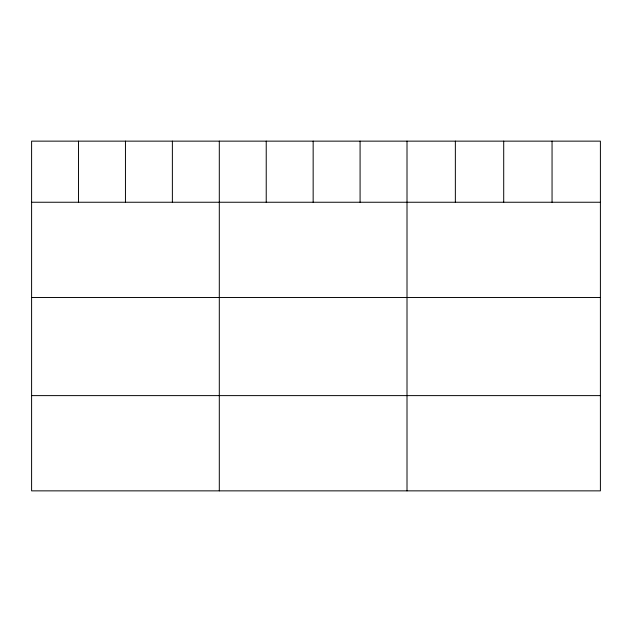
<?xml version="1.0" encoding="UTF-8"?>
<svg xmlns="http://www.w3.org/2000/svg" width="632" height="632" viewBox="0 0 632 632"><rect width="100%" height="100%" fill="white"/><g stroke="black" fill="none" stroke-linecap="round" stroke-linejoin="round"><path stroke-width="0.95" d="M600.4 202.248L600.4 490.859L31.6 490.859L31.6 141.141L600.4 141.141L600.4 202.248L31.6 202.248M31.6 297.49L600.4 297.49M31.6 395.616L600.4 395.616M552.052 141.141L552.052 202.248M503.704 141.141L503.704 202.248M455.356 141.141L455.356 202.248M407.008 141.141L407.008 490.859M360.082 141.141L360.082 202.248M313.156 141.141L313.156 202.248M266.23 141.141L266.23 202.248M219.304 141.141L219.304 490.859M172.378 141.141L172.378 202.248M125.452 141.141L125.452 202.248M78.526 141.141L78.526 202.248"/></g></svg>
